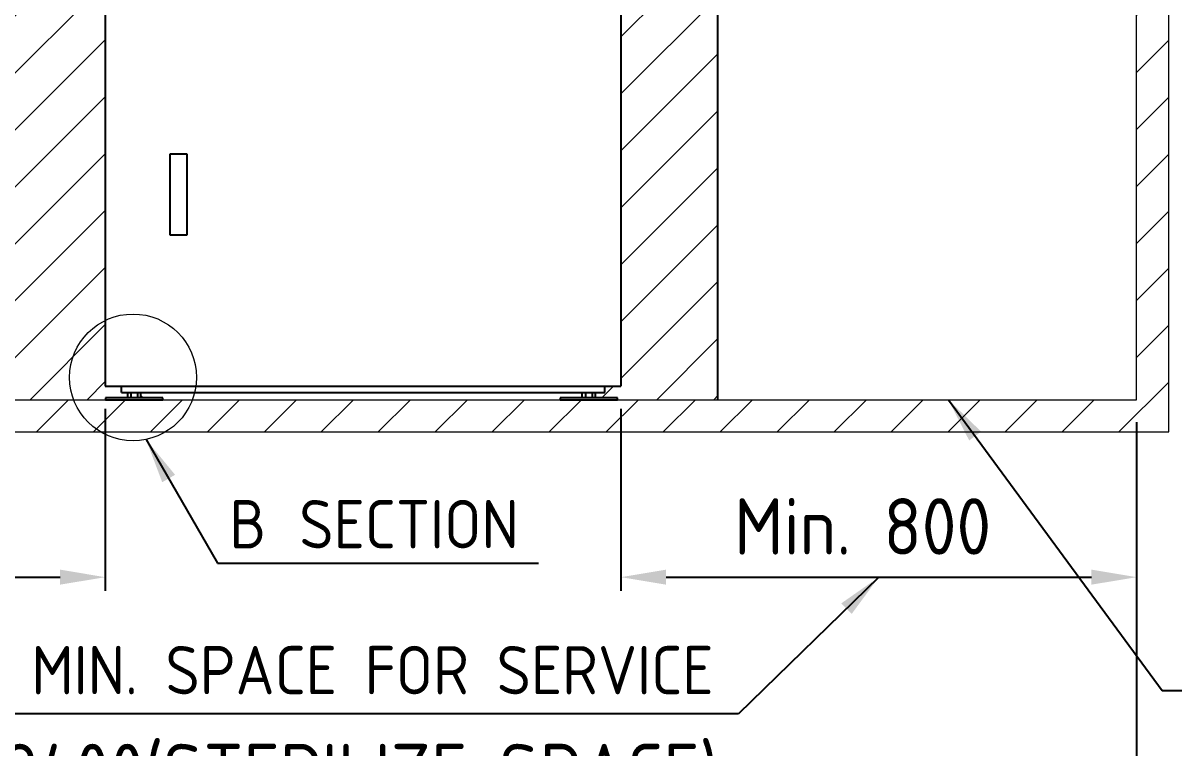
# Model space of a CAD drawing. Header units: millimetres. Extents: x -203524 to 13185, y 0 to 34178.
# Drawn here: x 5865 to 7651, y 1887 to 3012 of the extents above; entities that cross this region are included whole.
import ezdxf

# ---------------------------------------------------------------- set-up
doc = ezdxf.new("R2010")
doc.units = ezdxf.units.MM
doc.header["$MEASUREMENT"] = 0
doc.linetypes.add('HIDDEN', pattern=[9.525, 6.35, -3.175])
doc.layers.get('0').update_dxf_attribs({"lineweight": 25})
for name, color, linetype, lineweight in [('D', 3, 'Continuous', 13), ('H', 2, 'HIDDEN', 15), ('S', 4, 'Continuous', 15)]:
    doc.layers.add(name, color=color, linetype=linetype, lineweight=lineweight)
doc.styles.get("Standard").update_dxf_attribs({"font": 'KAIU.TTF'})
doc.styles.add('STU25', font='isocp2.shx')
doc.dimstyles.new('STU25', dxfattribs={"dimscale": 35, "dimtxt": 2.5, "dimasz": 2, "dimexe": 0.6, "dimexo": 1, "dimgap": 1, "dimtad": 1, "dimdsep": 46, "dimtxsty": 'STU25', "dimcen": 2, "dimazin": 2, "dimtfac": 1, "dimtmove": 0, "dimatfit": 3, "dimfxl": 0, "dimtolj": 1, "dimtzin": 0, "dimarcsym": 0})
doc.dimstyles.new('STU25$7', dxfattribs={"dimscale": 35, "dimtxt": 2.5, "dimasz": 2, "dimexe": 1.25, "dimexo": 0.625, "dimgap": 1, "dimtad": 0, "dimdec": 4, "dimdsep": 46, "dimtxsty": 'STU25', "dimcen": 2.5, "dimazin": 2, "dimtfac": 1, "dimtdec": 4, "dimtmove": 0, "dimatfit": 3, "dimfxl": 0, "dimtolj": 1, "dimtzin": 0, "dimarcsym": 0})

# ---------------------------------------------------------------- blocks, each defined once
blk = doc.blocks.new('*D12')
at = {"layer": 'D', "color": 0, "lineweight": -2}
for p, q in [((5992.9, 2413.9), (5992.9, 2131.5)), ((5192.9, 2392.9), (5192.9, 2131.5)), ((5262.9, 2152.5), (5922.9, 2152.5))]:
    blk.add_line(p, q, dxfattribs=at)
at = {"layer": 'D', "color": 0}
for points in [[(5262.9, 2164.2), (5262.9, 2140.9), (5192.9, 2152.5)], [(5922.9, 2140.9), (5922.9, 2164.2), (5992.9, 2152.5)]]:
    blk.add_solid(points, dxfattribs=at)
at = {"layer": 'Defpoints', "color": 0}
for p in [(5992.9, 2448.9), (5192.9, 2427.9), (5992.9, 2152.5)]:
    blk.add_point(p, dxfattribs=at)
at = {"layer": 'D', "color": 0, "insert": (5592.9, 2231.3), "char_height": 87.5, "attachment_point": 5, "style": 'STU25'}
blk.add_mtext('\\A1;Min. 800', dxfattribs=at)
blk = doc.blocks.new('*D13')
at = {"layer": 'D', "color": 0, "lineweight": -2}
for p, q in [((6792.9, 2413.9), (6792.9, 2131.5)), ((7592.9, 2392.9), (7592.9, 2131.5)), ((6862.9, 2152.5), (7522.9, 2152.5))]:
    blk.add_line(p, q, dxfattribs=at)
at = {"layer": 'D', "color": 0}
for points in [[(6862.9, 2164.2), (6862.9, 2140.9), (6792.9, 2152.5)], [(7522.9, 2140.9), (7522.9, 2164.2), (7592.9, 2152.5)]]:
    blk.add_solid(points, dxfattribs=at)
at = {"layer": 'Defpoints', "color": 0}
for p in [(6792.9, 2448.9), (7592.9, 2427.9), (7592.9, 2152.5)]:
    blk.add_point(p, dxfattribs=at)
at = {"layer": 'D', "color": 0, "insert": (7167.9, 2231.3), "char_height": 87.5, "attachment_point": 5, "style": 'STU25'}
blk.add_mtext('\\A1;Min. 800', dxfattribs=at)
blk = doc.blocks.new('*D14')
at = {"layer": 'D', "color": 0, "lineweight": -2}
for p, q in [((5932.9, 4127.9), (4989.8, 4127.9)), ((5010.8, 4057.9), (5010.8, 2497.9)), ((5157.9, 2427.9), (4989.8, 2427.9))]:
    blk.add_line(p, q, dxfattribs=at)
at = {"layer": 'D', "color": 0}
for points in [[(5022.5, 4057.9), (4999.2, 4057.9), (5010.8, 4127.9)], [(4999.2, 2497.9), (5022.5, 2497.9), (5010.8, 2427.9)]]:
    blk.add_solid(points, dxfattribs=at)
at = {"layer": 'Defpoints', "color": 0}
for p in [(5967.9, 4127.9), (5010.8, 2427.9), (5192.9, 2427.9)]:
    blk.add_point(p, dxfattribs=at)
at = {"layer": 'D', "color": 0, "insert": (4932.1, 3327.9), "char_height": 87.5, "attachment_point": 5, "rotation": 90, "style": 'STU25'}
blk.add_mtext('\\A1;1700', dxfattribs=at)
blk = doc.blocks.new('*D25')
at = {"layer": 'D', "color": 0, "lineweight": -2}
for p, q in [((5192.9, 2392.9), (5192.9, 1741.8)), ((7592.9, 2392.9), (7592.9, 1741.8)), ((5262.9, 1762.8), (7522.9, 1762.8))]:
    blk.add_line(p, q, dxfattribs=at)
at = {"layer": 'D', "color": 0}
for points in [[(5262.9, 1774.5), (5262.9, 1751.1), (5192.9, 1762.8)], [(7522.9, 1751.1), (7522.9, 1774.5), (7592.9, 1762.8)]]:
    blk.add_solid(points, dxfattribs=at)
at = {"layer": 'Defpoints', "color": 0}
for p in [(5192.9, 2427.9), (7592.9, 2427.9), (7592.9, 1762.8)]:
    blk.add_point(p, dxfattribs=at)
at = {"layer": 'D', "color": 0, "insert": (6388.8, 1845.9), "char_height": 87.5, "attachment_point": 5, "style": 'STU25'}
blk.add_mtext('\\A1;{\\Fisocp2.shx;2400(STERILIZE SPACE)}', dxfattribs=at)

msp = doc.modelspace()

# ---------------------------------------------------------------- hatches: boundary and pattern name
at = {"layer": 'D'}
h = msp.add_hatch(dxfattribs=at)
h.set_pattern_fill('ANSI31', color=256, scale=500, style=0)
h.set_pattern_definition([(45, (223655.766, 22747.776), (-44.194174, 44.194174), [])])
h.paths.add_polyline_path([(6792.911, 4128.924), (6792.911, 3498.924), (6792.911, 3068.924), (6792.911, 2448.924), (6767.911, 2448.924), (6767.911, 2438.924), (6753.303, 2438.924), (6753.303, 2430.924), (6787.411, 2430.924), (6787.411, 2427.924), (6942.911, 2427.924), (6942.911, 4214.859), (7592.911, 4214.859), (7592.911, 5127.924), (5192.911, 5127.924), (5192.911, 4214.859), (5842.911, 4214.859), (5842.911, 2427.924), (5993.411, 2427.924), (5993.411, 2430.924), (6027.518, 2430.924), (6027.518, 2438.924), (6017.911, 2438.924), (6017.911, 2448.924), (5992.911, 2448.924), (5992.911, 3068.924), (5992.911, 3498.924), (5992.911, 4128.924)])
at = {"layer": 'H', "ltscale": 5}
h = msp.add_hatch(dxfattribs=at)
h.set_pattern_fill('ANSI31', color=256, scale=500, style=0)
h.set_pattern_definition([(45, (223392.98, 23043.854), (-44.194174, 44.194174), [])])
h.paths.add_polyline_path([(7642.911, 2377.924), (7642.911, 5127.924), (7592.911, 5127.924), (7592.911, 2427.924), (5192.911, 2427.924), (5192.911, 5127.924), (5142.911, 5127.924), (5142.911, 2377.924)])
h.paths.add_polyline_path([(7642.911, 5127.924), (7592.911, 5127.924)], flags=16)
h.paths.add_polyline_path([(5142.911, 5127.924), (5192.911, 5127.924)], flags=16)

# ---------------------------------------------------------------- linework, layer by layer
for p, q in [((6942.911, 4214.859), (6942.911, 2427.924)), ((5992.911, 3068.924), (5992.911, 2448.924)), ((6792.911, 3068.924), (6792.911, 2448.924)), ((6092.911, 2808.924), (6092.911, 2683.924)), ((6119.911, 2808.924), (6092.911, 2808.924)), ((6119.911, 2683.924), (6119.911, 2808.924)), ((6092.911, 2683.924), (6119.911, 2683.924)), ((5992.911, 2448.924), (6792.911, 2448.924)), ((6017.911, 2438.924), (6017.911, 2448.924)), ((6767.911, 2438.924), (6767.911, 2448.924)), ((6017.911, 2438.924), (6022.911, 2438.924)), ((6017.911, 2438.924), (6767.911, 2438.924))]:
    msp.add_line(p, q)
at = {"linetype": 'Continuous'}
for p, q in [((6082.411, 2430.924), (5993.411, 2430.924)), ((5993.411, 2430.924), (5993.411, 2427.924)), ((6027.518, 2438.924), (6027.518, 2430.924)), ((6032.715, 2438.924), (6032.715, 2430.924)), ((6043.107, 2438.924), (6043.107, 2430.924)), ((6048.303, 2430.924), (6048.303, 2438.924)), ((6051.199, 2430.924), (6048.303, 2433.821)), ((6082.411, 2427.924), (6082.411, 2430.924)), ((6698.411, 2430.924), (6698.411, 2427.924)), ((6787.411, 2430.924), (6698.411, 2430.924)), ((6732.518, 2438.924), (6732.518, 2430.924)), ((6737.715, 2438.924), (6737.715, 2430.924)), ((6748.107, 2438.924), (6748.107, 2430.924)), ((6753.303, 2430.924), (6753.303, 2438.924)), ((6787.411, 2427.924), (6787.411, 2430.924)), ((5993.411, 2427.924), (6082.411, 2427.924)), ((6698.411, 2427.924), (6787.411, 2427.924))]:
    msp.add_line(p, q, dxfattribs=at)
at = {"layer": 'D'}
msp.add_circle((6036.11, 2462.492), 98.378, dxfattribs=at)
at = {"layer": 'S', "linetype": 'Continuous'}
for p, q in [((7592.911, 2427.924), (7592.911, 5127.924)), ((7642.911, 2377.924), (7642.911, 5127.924)), ((5192.911, 2427.924), (7592.911, 2427.924)), ((5142.911, 2377.924), (7642.911, 2377.924))]:
    msp.add_line(p, q, dxfattribs=at)

# ---------------------------------------------------------------- texts
at = {"layer": 'D', "color": 11, "char_height": 75, "attachment_point": 1}
for s, insert in [('{\\Fisocp2.shx;\\C3;B\\f標楷體|b0|i0|c136|p65; \\Fisocp2.shx;SECTION}', (6185.475, 2272.265)), ('{\\Fisocp2.shx;\\C3;MIN. SPACE FOR SERVICE}', (5878.26, 2045.748))]:
    msp.add_mtext(s, dxfattribs=dict(at, insert=insert))

# ---------------------------------------------------------------- dimensions: what is measured, and where the dimension line sits
at = {"layer": 'D'}
dim = msp.add_linear_dim(base=(5010.84, 2427.924), p1=(5967.911, 4127.924), p2=(5192.911, 2427.924), angle=90, dimstyle='STU25', dxfattribs=at)
dim.commit()
dim.dimension.update_dxf_attribs({"geometry": '*D14', "text_midpoint": (5010.84, 3327.924), "dimtype": 160})
dim = msp.add_linear_dim(base=(5992.911, 2152.542), p1=(5192.911, 2427.924), p2=(5992.911, 2448.924), text='Min. <>', dimstyle='STU25', dxfattribs=at)
dim.commit()
dim.dimension.update_dxf_attribs({"geometry": '*D12', "text_midpoint": (5592.911, 2231.292)})
for base, p1, text, picture, middle in [((7592.911, 2152.542), (6792.911, 2448.924), 'Min. <>', '*D13', (7167.911, 2152.542)), ((7592.911, 1762.785), (5192.911, 2427.924), '{\\Fisocp2.shx;<>(STERILIZE SPACE)}', '*D25', (6388.793, 1762.785))]:
    dim = msp.add_linear_dim(base=base, p1=p1, p2=(7592.911, 2427.924), text=text, dimstyle='STU25', dxfattribs=at)
    dim.commit()
    dim.dimension.update_dxf_attribs({"geometry": picture, "text_midpoint": middle, "dimtype": 160})

# ---------------------------------------------------------------- leaders
for points in [[(7300.972, 2427.924), (7632.575, 1976.622), (9047.391, 1976.622)], [(6056.222, 2366.192), (6167.314, 2174.405), (6665.112, 2174.405)], [(7192.911, 2152.542), (6975.572, 1940.366), (5845.286, 1940.366)]]:
    msp.add_leader(points, dimstyle='STU25$7', override={"dimgap": 1, "dimtad": 0}, dxfattribs=at)

doc.saveas('drawing.dxf')
